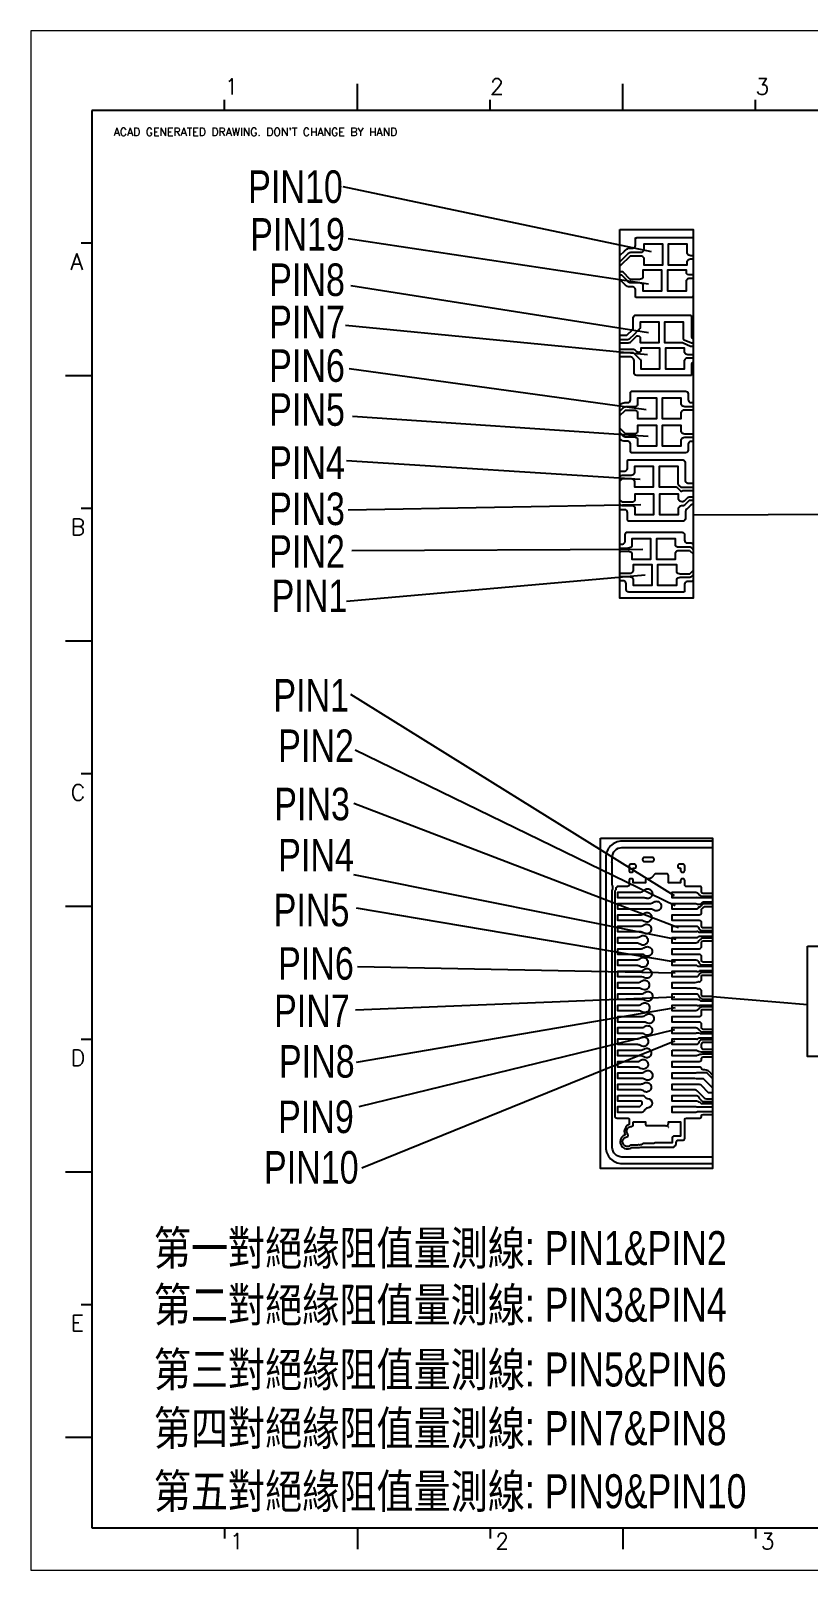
# Model space of a CAD drawing. Header units: millimetres. Extents: x 3227 to 3430, y -37 to 106.
# Drawn here: x 3227.3 to 3299.6, y -37.4 to 105.8 of the extents above; entities that cross this region are included whole.
import ezdxf

# ---------------------------------------------------------------- set-up
doc = ezdxf.new("R2010")
doc.units = ezdxf.units.MM
doc.header["$LTSCALE"] = 23.1
doc.linetypes.add('PHANTOM', pattern=[29.5, 9.5, -1.5, 3, -1.5, 3, -1.5, 9.5])
doc.layers.get('0').update_dxf_attribs({"linetype": 'CONTINUOUS'})
doc.layers.add('0PAPERF', color=2, linetype='PHANTOM', lineweight=0, plot=False)
doc.layers.add('gbr-outline-dxf_layer1', color=2, linetype='CONTINUOUS')
doc.layers.add('備註', color=1, linetype='CONTINUOUS')
doc.styles.add('SIMPLEX', font='simplex.shx')
doc.styles.get("Standard").update_dxf_attribs({"font": 'simplex.shx', "width": 0.8})

msp = doc.modelspace()

# ---------------------------------------------------------------- linework, layer by layer
for p, q in [((3257.67, 98.41), (3257.67, 100.88)), ((3282.37, 98.41), (3282.37, 100.88)), ((3245.32, 98.41), (3245.32, 99.4)), ((3270.02, 98.41), (3270.02, 99.4)), ((3294.72, 98.41), (3294.72, 99.4)), ((3232.97, 98.41), (3232.97, -33.49)), ((3423.65, 98.41), (3232.97, 98.41)), ((3232.97, 86.06), (3231.98, 86.06)), ((3232.97, 73.71), (3230.5, 73.71)), ((3232.97, 61.36), (3231.98, 61.36)), ((3232.97, 49.01), (3230.5, 49.01)), ((3232.97, 36.66), (3231.98, 36.66)), ((3284.13, 25.12), (3283.78, 25.12)), ((3289.7, 25.12), (3289.69, 25.12)), ((3232.97, 24.31), (3230.5, 24.31)), ((3284.13, 24.07), (3283.86, 24.07)), ((3289.17, 23.02), (3288.9, 23.02)), ((3289.62, 21.92), (3289.62, 21.92)), ((3289.17, 19.87), (3288.9, 19.87)), ((3289.6, 18.73), (3289.6, 18.73)), ((3284.13, 17.77), (3283.72, 17.77)), ((3284.13, 15.67), (3283.82, 15.67)), ((3289.74, 15.52), (3289.74, 15.52)), ((3284.13, 13.57), (3283.86, 13.57)), ((3289.17, 13.57), (3288.9, 13.57)), ((3232.97, 11.96), (3231.98, 11.96)), ((3289.79, 10.57), (3289.79, 10.57)), ((3289.79, 10.57), (3289.79, 10.57)), ((3289.79, 10.57), (3289.79, 10.57)), ((3289.17, 9.37), (3288.9, 9.37)), ((3284.13, 8.32), (3283.86, 8.32)), ((3283.86, 5.17), (3283.02, 5.17)), ((3284.06, 5.17), (3283.86, 5.17)), ((3284.06, 5.17), (3284.06, 5.17)), ((3286.61, 3.78), (3286.61, 3.82)), ((3286.77, 2.32), (3286.59, 2.32)), ((3232.97, -0.39), (3230.5, -0.39)), ((3232.97, -12.74), (3231.98, -12.74)), ((3232.97, -25.09), (3230.5, -25.09)), ((3232.97, -33.49), (3423.65, -33.49)), ((3245.32, -33.49), (3245.32, -34.48)), ((3257.67, -33.49), (3257.67, -35.47)), ((3270.02, -33.49), (3270.02, -34.48)), ((3282.37, -33.49), (3282.37, -35.47)), ((3294.72, -33.49), (3294.72, -34.48))]:
    msp.add_line(p, q)
at = {"color": 1}
msp.add_line((3290.71, 25.12), (3289.7, 25.12), dxfattribs=at)
at = {"color": 3}
msp.add_line((3290.71, 18.73), (3289.6, 18.73), dxfattribs=at)
at = {"color": 4}
msp.add_line((3290.71, 15.52), (3289.74, 15.52), dxfattribs=at)
at = {"linetype": 'Continuous'}
for points in [[(3282.1, 84.9), (3282.55, 85.35, -0.017055), (3282.59, 85.39), (3282.62, 85.42, -0.198937), (3283.01, 85.59), (3283.06, 85.59, -0.015751), (3283.11, 85.59), (3283.31, 85.59, 0.3821), (3283.54, 85.84), (3283.54, 86.49, -0.41432), (3283.61, 86.56), (3283.66, 86.56, 0.414946), (3283.68, 86.57, -0.414776), (3283.69, 86.59), (3286.57, 86.59), (3286.57, 86.59), (3288.75, 86.59, -0.189776), (3288.93, 86.52)], [(3283.11, 81.98), (3283.11, 81.98, -0.015746), (3283.06, 81.99), (3283.01, 81.99, -0.198934), (3282.62, 82.15), (3282.59, 82.18, -0.017275), (3282.55, 82.22), (3282.1, 82.67)], [(3288.93, 81.18, -0.329349), (3288.69, 81), (3286.44, 81), (3286.44, 81), (3283.62, 81, -0.415004), (3283.61, 81.01, 0.415004), (3283.6, 81.02, -0.414365), (3283.54, 81.08), (3283.54, 81.74, 0.381968), (3283.31, 81.98), (3283.11, 81.98)], [(3282.1, 77.48), (3282.74, 77.48), (3283.29, 78.03, 0.167277), (3283.34, 78.18), (3283.34, 79.11, -0.414253), (3283.59, 79.36), (3286.57, 79.36), (3286.57, 79.36), (3288.66, 79.36, -0.415404), (3288.67, 79.35, 0.415404), (3288.68, 79.33, -0.41439), (3288.75, 79.27), (3288.75, 77.41, 0.331263), (3288.93, 77.17)], [(3288.93, 74.97, 0.331226), (3288.75, 74.73), (3288.75, 73.8, -0.415651), (3288.74, 73.79, 0.416079), (3288.74, 73.79, -0.41441), (3288.68, 73.74), (3286.44, 73.74), (3286.44, 73.74), (3283.66, 73.74, -0.414081), (3283.41, 73.99), (3283.41, 75.13, 0.175809), (3283.35, 75.29), (3283.23, 75.42, 0.147764), (3283.09, 75.47), (3282.1, 75.47)], [(3282.1, 70.99), (3282.17, 71.06, -0.198918), (3282.56, 71.22), (3282.83, 71.22, 0.414074), (3283.08, 71.47), (3283.08, 72.17, -0.414858), (3283.1, 72.19, 0.414858), (3283.12, 72.2, -0.414398), (3283.19, 72.28), (3286.57, 72.28), (3286.57, 72.28), (3288.2, 72.28, -0.414106), (3288.45, 72.03), (3288.45, 71.49, 0.381799), (3288.67, 71.24), (3288.87, 71.24, -0.015786), (3288.92, 71.24), (3288.93, 71.24)], [(3288.97, 67.59), (3288.92, 67.59, -0.015787), (3288.87, 67.59), (3288.67, 67.59, 0.382075), (3288.45, 67.34), (3288.45, 66.8, -0.414254), (3288.2, 66.55), (3286.44, 66.55), (3286.44, 66.55), (3283.17, 66.55, -0.414411), (3283.12, 66.6), (3283.12, 66.63, 0.414713), (3283.1, 66.65, -0.414859), (3283.08, 66.67), (3283.08, 67.37, 0.414099), (3282.83, 67.62), (3282.56, 67.62, -0.198878), (3282.17, 67.78), (3282.1, 67.85)], [(3282.1, 64.82, -0.080759), (3282.27, 64.85), (3282.55, 64.85, 0.414081), (3282.8, 65.1), (3282.8, 65.8, -0.414769), (3282.81, 65.82, 0.414769), (3282.83, 65.83, -0.414326), (3282.9, 65.9), (3286.57, 65.9), (3286.57, 65.9), (3287.91, 65.9, -0.414081), (3288.16, 65.65), (3288.16, 63.98, 0.414106), (3288.41, 63.73), (3288.41, 63.73), (3288.93, 63.73)], [(3288.93, 61.73), (3288.83, 61.73, 0.155549), (3288.69, 61.67), (3288.51, 61.48), (3288.5, 61.47, -0.016602), (3288.46, 61.44), (3288.43, 61.4, -0.065692), (3288.32, 61.31), (3288.31, 61.31, 0.265181), (3288.19, 61.09), (3288.19, 60.43, -0.414254), (3287.94, 60.18), (3286.44, 60.18), (3286.44, 60.18), (3282.91, 60.18, -0.414411), (3282.86, 60.23), (3282.86, 60.24, 0.414504), (3282.83, 60.27, -0.414504), (3282.8, 60.31), (3282.8, 61, 0.414253), (3282.55, 61.25), (3282.27, 61.25)], [(3282.27, 61.25), (3282.27, 61.25, -0.080359), (3282.1, 61.27, -0.080359)], [(3282.1, 58.05), (3282.34, 58.06, 0.401318), (3282.58, 58.31), (3282.58, 58.92, -0.414257), (3282.83, 59.17), (3286.57, 59.17), (3286.57, 59.17), (3287.89, 59.17, -0.414728), (3287.91, 59.15, 0.414728), (3287.93, 59.13, -0.41429), (3288.11, 58.95), (3288.11, 58.41, 0.414254), (3288.36, 58.16), (3288.64, 58.16, -0.137784), (3288.93, 58.08)], [(3288.93, 54.65, -0.137783), (3288.64, 54.56), (3288.36, 54.56, 0.414254), (3288.11, 54.31), (3288.11, 53.64, -0.414453), (3288.06, 53.59), (3288.02, 53.59, 0.416826), (3288.01, 53.59, -0.416826), (3288.01, 53.59), (3286.44, 53.59), (3286.44, 53.59), (3282.93, 53.59, -0.414254), (3282.68, 53.84), (3282.68, 54.37, 0.381963), (3282.46, 54.62), (3282.16, 54.62, -0.015786), (3282.11, 54.62), (3282.06, 54.62)], [(3281.39, 1.91), (3281.39, 2.06, -0.031919), (3281.39, 2.07), (3281.39, 25.83, -0.067064), (3281.4, 25.86, -0.074468), (3281.41, 25.89, 0.075639), (3281.44, 26.08, 0.074622), (3281.41, 26.27, -0.121952), (3281.39, 26.34), (3281.39, 27.49, -0.050514), (3281.38, 27.58, -0.05053), (3281.39, 27.67), (3281.39, 28.3, -0.09685), (3281.36, 28.47, -0.09685), (3281.39, 28.63), (3281.39, 28.91, -0.414221), (3282.29, 29.81), (3290.71, 29.81)], [(3286.29, 27.37), (3285.46, 27.37, 0.187557), (3285.36, 27.33), (3285.03, 26.99, -0.200207), (3284.81, 26.9), (3284.63, 26.9), (3284.63, 26.9, 0.414261), (3284.48, 26.75), (3284.48, 26.75), (3284.48, 26.53), (3283.34, 26.53), (3283.34, 26.75), (3283.34, 26.75, 0.414261), (3283.19, 26.9), (3283.19, 26.9), (3283.11, 26.9), (3283.11, 26.9, 0.41425), (3282.96, 26.75), (3282.96, 26.75), (3282.96, 26.34, -0.414106), (3282.81, 26.19), (3281.91, 26.19), (3281.91, 26.19, 0.198865), (3281.81, 26.14), (3281.8, 26.14), (3281.73, 26.07, 0.199129), (3281.72, 26.04), (3281.72, 26.04), (3281.72, 25.93, -0.200369), (3281.69, 25.85), (3281.66, 25.82, 0.192262), (3281.62, 25.72), (3281.62, 25.72), (3281.62, 4.87), (3281.62, 4.86, 0.414241), (3281.84, 4.64), (3281.84, 4.64), (3282.81, 4.64, -0.414253), (3282.96, 4.49), (3282.96, 4.06, -0.033485), (3282.96, 4.04, 0.316697), (3282.51, 3.41, 0.125543), (3282.59, 3.08, 0.324233), (3282.12, 2.44, 0.41422), (3282.8, 1.76, 0.167757), (3283.22, 1.9), (3283.78, 1.9, 0.037905), (3283.86, 1.91, 0.025273), (3283.93, 1.91, 0.075189), (3284.13, 1.94), (3287.1, 1.94, 0.414294), (3287.16, 1.99, 0.258701), (3287.34, 2.32), (3287.34, 2.42, -0.414106), (3287.49, 2.57), (3287.98, 2.57, 0.414081), (3288.13, 2.72), (3288.13, 4.49, -0.414081), (3288.28, 4.64), (3289.55, 4.64, 0.414081), (3289.7, 4.79), (3289.7, 4.83, -0.38183), (3289.83, 4.98), (3290.71, 4.98)], [(3290.71, 25.53), (3289.84, 25.53, -0.382571), (3289.7, 25.68), (3289.7, 26.04, 0.414253), (3289.55, 26.19), (3288.28, 26.19, -0.414228), (3288.13, 26.34), (3288.13, 26.75), (3288.13, 26.75, 0.41425), (3287.98, 26.9), (3287.98, 26.9), (3287.9, 26.9), (3287.9, 26.9, 0.414261), (3287.75, 26.75), (3287.75, 26.75), (3287.75, 26.53), (3286.61, 26.53), (3286.61, 27.22), (3286.61, 27.22, 0.414249), (3286.46, 27.37), (3286.46, 27.37), (3286.29, 27.37)], [(3283.78, 25.12), (3281.92, 25.12), (3281.92, 25.65), (3283.78, 25.65), (3283.95, 25.65), (3283.95, 25.65, 0.209189), (3284.34, 25.82, -0.212744), (3284.67, 25.97)], [(3284.67, 25.97, -0.414224), (3285.12, 25.52, -0.414224), (3284.67, 25.07, -0.077825), (3284.53, 25.09, -0.013845), (3284.53, 25.09, 0.076035), (3284.37, 25.12), (3284.13, 25.12)], [(3283.86, 24.07), (3281.92, 24.07), (3281.92, 24.6), (3283.86, 24.6), (3284.13, 24.6), (3284.88, 24.6), (3284.89, 24.6, 0.026443), (3284.94, 24.61, -0.156945), (3285.12, 24.66), (3285.13, 24.66, 0.047336), (3285.21, 24.72, -0.012696), (3285.21, 24.72, -0.166914), (3285.49, 24.81)], [(3285.49, 24.81, -0.414224), (3285.94, 24.36, -0.414224), (3285.49, 23.91, -0.142723), (3285.25, 23.98, -0.014508), (3285.25, 23.99, 0.14102), (3284.97, 24.07), (3284.13, 24.07)], [(3283.84, 23.02), (3281.92, 23.02), (3281.92, 23.55), (3283.84, 23.55), (3283.99, 23.55), (3284, 23.55, 0.169489), (3284.32, 23.67, -0.17597), (3284.61, 23.77)], [(3284.61, 23.77, -0.414224), (3285.06, 23.32, -0.414224), (3284.61, 22.87, -0.138759), (3284.38, 22.94, -0.012225), (3284.37, 22.94, 0.140429), (3284.09, 23.02), (3284.09, 23.02), (3283.84, 23.02)], [(3288.9, 23.02), (3286.96, 23.02), (3286.96, 23.55), (3288.9, 23.55), (3289.17, 23.55), (3289.47, 23.55), (3289.48, 23.55, 0.414241), (3289.7, 23.78), (3289.7, 23.78), (3289.7, 24.08, 0.027609), (3289.73, 24.1), (3289.85, 24.23, 0.02094), (3289.87, 24.24), (3289.92, 24.3, -0.138877), (3290, 24.33), (3290.71, 24.33)], [(3290.71, 22.33), (3289.85, 22.33, -0.414228), (3289.7, 22.48), (3289.7, 22.79), (3289.7, 22.8, 0.414241), (3289.48, 23.02), (3289.48, 23.02), (3289.17, 23.02)], [(3283.69, 21.97), (3281.92, 21.97), (3281.92, 22.5), (3283.69, 22.5), (3284, 22.5), (3284.01, 22.5, 0.149617), (3284.3, 22.59, -0.153479), (3284.56, 22.68)], [(3284.56, 22.68, -0.414224), (3285.01, 22.23, -0.414224), (3284.56, 21.78, -0.165584), (3284.28, 21.87, 0.160102), (3283.97, 21.97), (3283.97, 21.97), (3283.69, 21.97)], [(3283.64, 19.87), (3281.92, 19.87), (3281.92, 20.4), (3283.64, 20.4), (3284.08, 20.4), (3284.08, 20.4, 0.15914), (3284.39, 20.51, -0.160126), (3284.66, 20.59)], [(3284.66, 20.59, -0.414224), (3285.11, 20.14, -0.414224), (3284.66, 19.69, -0.155432), (3284.4, 19.78, 0.153842), (3284.1, 19.87), (3284.1, 19.87), (3283.64, 19.87)], [(3288.9, 19.87), (3286.96, 19.87), (3286.96, 20.4), (3288.9, 20.4), (3289.17, 20.4), (3289.47, 20.4), (3289.48, 20.4, 0.414244), (3289.7, 20.63), (3289.7, 20.63), (3289.7, 20.98, -0.41407), (3289.85, 21.13), (3290.71, 21.13)], [(3290.71, 19.15), (3289.83, 19.15, -0.382075), (3289.7, 19.3), (3289.7, 19.64), (3289.7, 19.65, 0.414244), (3289.48, 19.87), (3289.47, 19.87), (3289.17, 19.87)], [(3283.72, 17.77), (3281.92, 17.77), (3281.92, 18.3), (3283.72, 18.3), (3283.97, 18.3), (3283.97, 18.3, 0.182382), (3284.32, 18.44), (3284.32, 18.44, -0.181258), (3284.61, 18.55)], [(3284.61, 18.55, -0.414224), (3285.06, 18.1, -0.414224), (3284.61, 17.65, -0.127166), (3284.4, 17.7), (3284.39, 17.7, 0.127961), (3284.14, 17.77), (3284.14, 17.77), (3284.13, 17.77)], [(3290.71, 15.94), (3289.84, 15.94, -0.170073), (3289.75, 15.98), (3289.75, 15.98, -0.198987), (3289.7, 16.09), (3289.7, 16.42), (3289.7, 16.42, 0.410864), (3289.48, 16.65), (3289.44, 16.65, -0.012499), (3289.42, 16.65, -0.308651), (3289.33, 16.65, 0.028572), (3289.3, 16.68, -0.029945), (3289.26, 16.69, 0.049926), (3289.18, 16.72, -0.013052), (3289.17, 16.72), (3288.9, 16.72, -0.007359), (3288.9, 16.72), (3286.96, 16.72), (3286.96, 17.25), (3289.11, 17.25, 0.071632), (3289.35, 17.33, -0.21792), (3289.41, 17.33, -0.018983), (3289.44, 17.33), (3289.48, 17.33, 0.410099), (3289.7, 17.55), (3289.7, 17.56), (3289.7, 17.91, -0.028662), (3289.75, 17.95), (3290.71, 17.95)], [(3283.82, 15.67), (3281.92, 15.67), (3281.92, 16.2), (3283.82, 16.2), (3284.08, 16.2), (3284.08, 16.2, 0.171324), (3284.41, 16.32, -0.013462), (3284.42, 16.32, -0.169362), (3284.69, 16.42)], [(3284.69, 16.42, -0.414224), (3285.14, 15.97, -0.414224), (3284.69, 15.52, -0.141049), (3284.46, 15.59), (3284.45, 15.59, 0.138199), (3284.18, 15.67), (3284.13, 15.67)], [(3283.86, 13.57), (3281.92, 13.57), (3281.92, 14.1), (3283.86, 14.1), (3284.13, 14.1), (3284.18, 14.1), (3284.18, 14.1, 0.176855), (3284.52, 14.23, -0.178398), (3284.81, 14.34)], [(3284.81, 14.34, -0.414224), (3285.26, 13.89, -0.414224), (3284.81, 13.44, -0.135236), (3284.58, 13.5, 0.129539), (3284.32, 13.57), (3284.13, 13.57)], [(3288.9, 13.57), (3286.96, 13.57), (3286.96, 14.1), (3288.9, 14.1), (3289.17, 14.1), (3289.5, 14.1, 0.414243), (3289.7, 14.3), (3289.7, 14.71, -0.043874), (3289.7, 14.71, -0.023592), (3289.74, 14.73), (3290.71, 14.73)], [(3283.72, 12.52), (3281.92, 12.52), (3281.92, 13.05), (3283.72, 13.05), (3284.07, 13.05), (3284.07, 13.05, 0.158371), (3284.38, 13.15, -0.012907), (3284.39, 13.16, -0.156614), (3284.65, 13.24)], [(3284.65, 13.24, -0.414224), (3285.1, 12.79, -0.414224), (3284.65, 12.34, -0.156535), (3284.39, 12.42, 0.155232), (3284.08, 12.52), (3284.08, 12.52), (3283.72, 12.52)], [(3290.71, 12.89), (3289.83, 12.89, -0.199114), (3289.74, 12.93, -0.198996), (3289.7, 13.02), (3289.7, 13.37, 0.414243), (3289.5, 13.57), (3289.17, 13.57)], [(3290.71, 11.03), (3289.85, 11.03, -0.413781), (3289.7, 11.18), (3289.7, 11.54, -0.414095), (3289.85, 11.69), (3290.71, 11.69)], [(3283.83, 10.42), (3281.92, 10.42), (3281.92, 10.95), (3283.83, 10.95), (3284, 10.95), (3284, 10.95, 0.159735), (3284.31, 11.06, -0.014225), (3284.31, 11.06, -0.15768), (3284.57, 11.14)], [(3284.57, 11.14, -0.414224), (3285.02, 10.69, -0.414224), (3284.57, 10.24, -0.153067), (3284.32, 10.32, -0.011214), (3284.32, 10.33, 0.15441), (3284.01, 10.42), (3284.01, 10.42), (3283.83, 10.42)], [(3286.96, 10.95), (3288.9, 10.95), (3289.17, 10.95, -0.119037), (3289.29, 10.92, -0.011996), (3289.3, 10.92, 0.123426), (3289.79, 10.8), (3290.5, 10.8, -0.074114), (3290.54, 10.8), (3290.71, 10.8)], [(3288.9, 9.37), (3286.96, 9.37), (3286.96, 9.9), (3288.9, 9.9), (3289.17, 9.9), (3289.47, 9.9), (3289.48, 9.9, 0.414244), (3289.7, 10.13), (3289.7, 10.13), (3289.7, 10.2, -0.414095), (3289.85, 10.35), (3290.45, 10.35), (3290.46, 10.35, 0.033675), (3290.51, 10.34), (3290.51, 10.34), (3290.71, 10.34)], [(3289.79, 10.57), (3289.79, 10.57, 0.122409), (3289.3, 10.45, -0.127335), (3289.17, 10.42), (3288.9, 10.42)], [(3290.71, 10.57), (3290.51, 10.57, -0.07404), (3290.48, 10.57), (3289.79, 10.57)], [(3283.86, 8.32), (3281.92, 8.32), (3281.92, 8.85), (3283.86, 8.85), (3284.09, 8.85, 0.160585), (3284.4, 8.96, -0.171595), (3284.69, 9.06)], [(3284.69, 9.06, -0.414224), (3285.14, 8.61, -0.414224), (3284.69, 8.16, -0.145034), (3284.44, 8.23), (3284.44, 8.23, 0.146019), (3284.15, 8.32), (3284.15, 8.32), (3284.13, 8.32)], [(3288.9, 8.32), (3286.96, 8.32), (3286.96, 8.85), (3288.9, 8.85), (3289.17, 8.85, 0.001785), (3289.32, 8.88, -0.08037), (3289.42, 8.89)], [(3290.71, 8.64), (3290.39, 8.96, 0.198592), (3290.01, 9.12), (3289.85, 9.12, -0.314086), (3289.71, 9.22, -0.011631), (3289.71, 9.22, 0.319008), (3289.5, 9.37), (3289.5, 9.37), (3289.17, 9.37)], [(3289.42, 8.89), (3290.01, 8.89, -0.199863), (3290.23, 8.8), (3290.71, 8.32)], [(3283.84, 7.27), (3281.92, 7.27), (3281.92, 7.8), (3283.84, 7.8), (3284.04, 7.8), (3284.04, 7.8, 0.142248), (3284.32, 7.89, -0.147198), (3284.57, 7.96)], [(3284.57, 7.96, -0.414224), (3285.02, 7.51, -0.414224), (3284.57, 7.06, -0.168028), (3284.29, 7.16), (3284.29, 7.16, 0.168886), (3283.97, 7.27), (3283.97, 7.27), (3283.84, 7.27)], [(3290.71, 6.41), (3290.19, 6.41, -0.200036), (3289.98, 6.5), (3289.36, 7.12), (3289.36, 7.12, 0.198817), (3288.99, 7.27), (3288.99, 7.27), (3286.96, 7.27), (3286.96, 7.8), (3288.9, 7.8, -0.007335), (3288.9, 7.8), (3289.16, 7.8, -0.022237), (3289.17, 7.8, -0.035494), (3289.46, 7.78, -0.176037), (3289.65, 7.69), (3290.32, 7.02), (3290.71, 7.02)], [(3290.71, 7.45), (3289.89, 8.28), (3289.47, 8.28, -0.115063), (3289.44, 8.28, 0.001427), (3289.41, 8.28, -0.050603), (3289.35, 8.29, 0.011445), (3289.08, 8.31, -0.086694), (3289.06, 8.32), (3288.9, 8.32)], [(3281.92, 6.75), (3283.02, 6.75), (3284.13, 6.75), (3284.17, 6.75, -0.199324), (3284.36, 6.68), (3284.51, 6.53, 0.183977), (3284.66, 6.47, -0.406832), (3285.09, 6.02, -0.408243), (3284.65, 5.57, 0.183164), (3284.51, 5.51), (3284.39, 5.39, -0.366448), (3284.13, 5.17), (3284.06, 5.17)], [(3283.02, 5.17), (3281.92, 5.17), (3281.92, 5.7), (3283.02, 5.7), (3283.85, 5.7), (3283.86, 5.7, 0.198878), (3284.02, 5.77), (3284.02, 5.77), (3284.11, 5.86, 0.193913), (3284.17, 6.02, 0.179554), (3284.12, 6.17, 0.178789), (3283.97, 6.22), (3283.97, 6.22), (3283.02, 6.22)], [(3290.71, 5.96), (3289.73, 5.96, -0.199901), (3289.65, 5.99), (3289.57, 6.07, 0.125864), (3289.16, 6.22), (3288.9, 6.22, -0.007359), (3288.9, 6.22), (3286.96, 6.22), (3286.96, 6.75), (3289.17, 6.75), (3289.17, 6.75, -0.288081), (3289.41, 6.6), (3289.41, 6.6, 0.037345), (3289.48, 6.49), (3289.72, 6.24), (3289.72, 6.24), (3289.78, 6.19), (3290.71, 6.19)], [(3286.59, 2.32), (3285.39, 2.32, -0.129584), (3285.24, 2.28), (3284.32, 2.28), (3284.32, 2.28, 0.17261), (3284.22, 2.24, -0.181194), (3283.93, 2.13, -0.042036), (3283.85, 2.14, -0.015886), (3283.83, 2.14, -0.046259), (3283.78, 2.13), (3283.13, 2.13, -0.209013), (3282.8, 1.99, -0.414224), (3282.35, 2.44, -0.375159), (3282.74, 2.88, 0.368314), (3282.87, 3.03), (3282.87, 3.03, 0.166006), (3282.84, 3.12, -0.171919), (3282.74, 3.41, -0.414224), (3283.19, 3.86), (3283.19, 3.86), (3283.19, 3.86, 0.02511), (3283.2, 3.86), (3283.21, 3.86, -0.111394), (3283.32, 3.93, 0.129912), (3283.34, 4.01), (3283.34, 4.01), (3283.34, 4.3)], [(3283.34, 4.3), (3284.48, 4.3), (3284.48, 4.08), (3284.48, 4.08, 0.414261), (3284.63, 3.93), (3284.63, 3.93), (3286.35, 3.93, -0.06286), (3286.42, 3.92, -0.128437), (3286.46, 3.93, 0.41425), (3286.61, 4.08), (3286.61, 4.08), (3286.61, 4.3), (3287.75, 4.3), (3287.75, 2.95), (3287.1, 2.95, 0.406516), (3286.95, 2.8), (3286.95, 2.8), (3286.95, 2.32), (3286.77, 2.32)], [(3288.9, 5.17), (3286.96, 5.17), (3286.96, 5.7), (3288.9, 5.7), (3289.17, 5.7, -0.136166), (3289.31, 5.67), (3290.71, 5.67)], [(3290.71, 5.21), (3289.31, 5.21, -0.136155), (3289.17, 5.17), (3288.9, 5.17)], [(3286.61, 3.82, -0.018946), (3286.59, 3.81, -0.029216), (3286.61, 3.78)], [(3290.71, 1.01), (3282.29, 1.01, -0.414221), (3281.39, 1.91), (3281.39, 1.91)]]:
    msp.add_lwpolyline(points, format="xyb", dxfattribs=at)
at = {"color": 6, "linetype": 'Continuous'}
for points in [[(3282.1, 84.01), (3282.12, 84.01, 0.199584), (3282.23, 84.05), (3283.04, 84.86), (3283.04, 84.86), (3283.04, 84.86, -0.182415), (3283.11, 84.89, 0.013377), (3283.11, 84.89), (3284, 84.89, -0.287047), (3284.31, 84.68), (3284.31, 84.05), (3286.08, 84.05), (3286.08, 85.95), (3284.31, 85.95), (3284.31, 85.39, -0.291748), (3284, 85.18, 0.005285), (3283.99, 85.18, 0.019375), (3283.97, 85.18), (3283.12, 85.18, 0.019456), (3283.11, 85.18, 0.198937), (3282.84, 85.06), (3282.84, 85.06), (3282.84, 85.06), (3282.1, 84.33)], [(3282.1, 83.11), (3282.24, 83.11), (3282.84, 82.51, 0.016968), (3282.84, 82.5, 0.18415), (3283.1, 82.39, 0.024137), (3283.11, 82.39), (3283.93, 82.39, -0.289321), (3284.24, 82.18), (3284.24, 81.63), (3286.01, 81.63), (3286.01, 83.53), (3284.24, 83.53), (3284.24, 82.9, -0.293939), (3283.92, 82.68), (3283.92, 82.68, 0.016299), (3283.91, 82.68), (3283.12, 82.68, 0.019334), (3283.11, 82.68, -0.199003), (3283.04, 82.71, 0.014311), (3283.03, 82.72), (3282.4, 83.35, 0.209922), (3282.29, 83.39), (3282.1, 83.39)], [(3288.9, 12.52), (3286.96, 12.52), (3286.96, 13.05), (3288.9, 13.05), (3289.17, 13.05, -0.322188), (3289.42, 12.87, -0.170128), (3289.47, 12.85), (3289.65, 12.67, 0.020186), (3289.7, 12.65), (3290.71, 12.65)], [(3288.9, 11.47), (3286.96, 11.47), (3286.96, 12), (3288.9, 12), (3289.17, 12, -0.088902), (3289.26, 11.99, 0.030232), (3289.35, 12), (3289.43, 12.08, -0.199584), (3289.49, 12.1), (3289.64, 12.1), (3289.64, 12.1), (3290.71, 12.1)], [(3289.69, 12.47), (3289.64, 12.47, -0.199584), (3289.58, 12.5), (3289.57, 12.51, 0.076183), (3289.33, 12.55, 0.011825), (3289.29, 12.55, -0.116693), (3289.17, 12.52), (3288.9, 12.52)], [(3290.71, 11.93), (3289.66, 11.93, 0.110709), (3289.43, 11.7, -0.374388), (3289.17, 11.47), (3288.9, 11.47)]]:
    msp.add_lwpolyline(points, format="xyb", dxfattribs=at)
at = {"color": 8, "linetype": 'Continuous'}
for points in [[(3288.93, 84.88), (3288.71, 84.88, 0.019287), (3288.7, 84.88), (3288.69, 84.88, -0.294231), (3288.37, 85.09), (3288.37, 85.95), (3286.6, 85.95), (3286.6, 84.05), (3288.37, 84.05), (3288.37, 84.38, -0.287763), (3288.68, 84.59), (3288.93, 84.59)], [(3288.93, 83.1), (3288.5, 83.1, -0.272803), (3288.3, 83.22), (3288.3, 83.53), (3286.53, 83.53), (3286.53, 81.63), (3288.3, 81.63), (3288.3, 82.6, -0.299246), (3288.63, 82.81, 0.016299), (3288.64, 82.81), (3288.93, 82.81)]]:
    msp.add_lwpolyline(points, format="xyb", dxfattribs=at)
at = {"color": 4, "linetype": 'Continuous'}
for points in [[(3282.1, 76.79), (3282.87, 76.79, 0.014612), (3282.88, 76.79, 0.194063), (3283.15, 76.9), (3283.15, 76.91), (3283.61, 77.37), (3283.61, 77.37, -0.198969), (3283.77, 77.44, 0.016016), (3283.78, 77.44, -0.26347), (3283.98, 77.32), (3283.98, 76.82), (3285.75, 76.82), (3285.75, 78.72), (3283.98, 78.72), (3283.98, 78.17, -0.09522), (3283.9, 78.06, 0.209732), (3283.86, 77.96), (3283.85, 77.96, 0.199584), (3283.75, 77.91), (3283.41, 77.57), (3283.41, 77.57), (3282.95, 77.11), (3282.94, 77.11, -0.198966), (3282.87, 77.07, 0.012632), (3282.86, 77.07), (3282.1, 77.07)], [(3282.1, 75.88), (3283.29, 75.88, 0.014115), (3283.3, 75.88, -0.171994), (3283.37, 75.86, 0.010779), (3283.37, 75.85), (3283.47, 75.75), (3283.48, 75.75), (3283.48, 75.74), (3283.96, 75.26, 0.014514), (3283.97, 75.25, -0.095195), (3284.05, 75.14), (3284.05, 74.37), (3285.82, 74.37), (3285.82, 76.27), (3284.05, 76.27), (3284.05, 76, -0.267282), (3283.85, 75.88, 0.010821), (3283.84, 75.88, -0.196708), (3283.68, 75.95), (3283.58, 76.05, 0.014223), (3283.57, 76.05, 0.198938), (3283.29, 76.17, 0.019226), (3283.28, 76.17), (3282.1, 76.17)], [(3288.9, 15.67), (3286.96, 15.67), (3286.96, 16.2), (3288.9, 16.2), (3289.17, 16.2, -0.348806), (3289.43, 16, 0.098678), (3289.76, 15.69), (3290.71, 15.69)], [(3288.9, 14.62), (3286.96, 14.62), (3286.96, 15.15), (3288.9, 15.15), (3289.17, 15.15, -0.142292), (3289.31, 15.11, 0.035775), (3289.42, 15.11), (3289.42, 15.11, 0.029688), (3289.51, 15.11), (3289.52, 15.12, -0.198563), (3289.58, 15.15), (3289.69, 15.15), (3290.71, 15.15)], [(3289.74, 15.52), (3289.66, 15.52, -0.199584), (3289.59, 15.54), (3289.53, 15.61, 0.062516), (3289.25, 15.68, -0.071784), (3289.17, 15.67), (3288.9, 15.67)], [(3290.71, 14.98), (3289.7, 14.98, 0.070237), (3289.52, 14.88), (3289.46, 14.83, -0.114375), (3289.43, 14.81, 0.004919), (3289.42, 14.8, -0.316589), (3289.17, 14.62), (3288.9, 14.62)]]:
    msp.add_lwpolyline(points, format="xyb", dxfattribs=at)
at = {"color": 200, "linetype": 'Continuous'}
for points in [[(3288.93, 76.75), (3288.75, 76.75), (3288.08, 77.04, -0.069108), (3288.03, 77.12), (3288.03, 78.72), (3286.26, 78.72), (3286.26, 76.82), (3287.87, 76.82), (3287.87, 76.82, 0.071716), (3287.91, 76.81), (3287.91, 76.81, 0.165174), (3287.99, 76.77), (3288.66, 76.48, 0.123327), (3288.72, 76.47), (3288.93, 76.47)], [(3288.93, 75.68), (3288.44, 75.68, 0.016302), (3288.43, 75.68, -0.299973), (3288.1, 75.89), (3288.1, 76.27), (3286.33, 76.27), (3286.33, 74.37), (3288.1, 74.37), (3288.1, 75.18, -0.299246), (3288.43, 75.39, 0.012597), (3288.44, 75.39), (3288.93, 75.39)]]:
    msp.add_lwpolyline(points, format="xyb", dxfattribs=at)
at = {"color": 3, "linetype": 'Continuous'}
for points in [[(3282.1, 70.01), (3282.58, 70.49), (3282.59, 70.49, -0.186672), (3282.66, 70.52, 0.00997), (3282.66, 70.52), (3283.42, 70.52, 0.012529), (3283.43, 70.52, -0.300207), (3283.75, 70.31), (3283.75, 69.74), (3285.52, 69.74), (3285.52, 71.64), (3283.75, 71.64), (3283.75, 71.03, -0.299487), (3283.43, 70.81, 0.016299), (3283.42, 70.81), (3282.67, 70.81, 0.012581), (3282.66, 70.81, 0.197244), (3282.38, 70.7), (3282.38, 70.69), (3282.1, 70.41)], [(3282.1, 68.43), (3282.38, 68.14, 0.016983), (3282.39, 68.13, 0.184336), (3282.65, 68.03, 0.024158), (3282.66, 68.02), (3283.44, 68.02, -0.289321), (3283.75, 67.81), (3283.75, 67.19), (3285.52, 67.19), (3285.52, 69.09), (3283.75, 69.09), (3283.75, 68.53, -0.293939), (3283.43, 68.31), (3283.43, 68.31, 0.016299), (3283.42, 68.31), (3282.67, 68.31, 0.019334), (3282.66, 68.31, -0.19932), (3282.58, 68.34, 0.014241), (3282.58, 68.35), (3282.1, 68.83)], [(3288.9, 18.82), (3286.96, 18.82), (3286.96, 19.35), (3288.9, 19.35), (3289.17, 19.35, -0.388245), (3289.44, 19.11, 0.114548), (3289.63, 18.9), (3290.71, 18.9)], [(3289.6, 18.73), (3289.41, 18.73, -0.199584), (3289.35, 18.76), (3289.27, 18.84, -0.092887), (3289.17, 18.82), (3288.9, 18.82)], [(3288.9, 17.77), (3286.96, 17.77), (3286.96, 18.3), (3288.9, 18.3), (3289.17, 18.3, -0.110476), (3289.28, 18.28, 0.005339), (3289.3, 18.28), (3289.3, 18.28, 0.06156), (3289.48, 18.3), (3289.52, 18.34, -0.199584), (3289.58, 18.36), (3289.67, 18.36), (3289.67, 18.36), (3290.71, 18.36)], [(3290.71, 18.19), (3289.69, 18.19, 0.111536), (3289.43, 17.98, -0.348069), (3289.17, 17.77), (3288.9, 17.77)]]:
    msp.add_lwpolyline(points, format="xyb", dxfattribs=at)
at = {"color": 58, "linetype": 'Continuous'}
for points in [[(3288.93, 70.83, 0.035579), (3288.87, 70.83, 0.01265), (3288.86, 70.83), (3288.15, 70.83, 0.012529), (3288.14, 70.83, -0.299973), (3287.81, 71.05), (3287.81, 71.64), (3286.04, 71.64), (3286.04, 69.74), (3287.81, 69.74), (3287.81, 70.33, -0.299729), (3288.14, 70.55), (3288.87, 70.55, 0.01012), (3288.87, 70.55, -0.127966), (3288.93, 70.53, -0.127966)], [(3288.93, 68.3, -0.136802), (3288.87, 68.28, 0.012545), (3288.86, 68.28), (3288.15, 68.28, 0.012529), (3288.14, 68.28, 0.005916), (3288.13, 68.28), (3288.13, 68.28, -0.289093), (3287.81, 68.5), (3287.81, 69.09), (3286.04, 69.09), (3286.04, 67.19), (3287.81, 67.19), (3287.81, 67.78, -0.289904), (3288.13, 67.99, 0.005982), (3288.14, 67.99, 0.016299), (3288.15, 67.99), (3288.87, 67.99, 0.014726), (3288.88, 67.99, 0.030859), (3288.93, 68, 0.030859)]]:
    msp.add_lwpolyline(points, format="xyb", dxfattribs=at)
at = {"color": 2, "linetype": 'Continuous'}
for points in [[(3282.1, 63.92), (3282.3, 64.12), (3282.3, 64.12, -0.198975), (3282.38, 64.15, 0.012448), (3282.38, 64.15), (3283.13, 64.15, 0.012529), (3283.14, 64.15, 0.005916), (3283.15, 64.15), (3283.15, 64.15, -0.289321), (3283.46, 63.94), (3283.46, 63.37), (3285.23, 63.37), (3285.23, 65.27), (3283.46, 65.27), (3283.46, 64.65, -0.290139), (3283.15, 64.44, 0.005985), (3283.14, 64.44, 0.016299), (3283.13, 64.44), (3282.38, 64.44, 0.014836), (3282.37, 64.44, 0.193164), (3282.1, 64.32), (3282.1, 64.32), (3282.1, 64.32)], [(3282.1, 61.77, 0.000724), (3282.1, 61.77, 0.198742), (3282.38, 61.65, 0.01937), (3282.39, 61.65), (3283.16, 61.65, 0.016302), (3283.17, 61.65), (3283.18, 61.65, -0.293758), (3283.5, 61.44), (3283.5, 60.82), (3285.27, 60.82), (3285.27, 62.71), (3283.5, 62.71), (3283.5, 62.15, -0.289568), (3283.18, 61.94), (3282.38, 61.94, 0.01399), (3282.37, 61.94, -0.17182), (3282.3, 61.97, 0.010776), (3282.3, 61.97), (3282.1, 62.17)], [(3289.62, 21.92), (3289.46, 21.92, -0.198955), (3289.4, 21.94), (3289.34, 22, 0.0204), (3289.29, 22, 0.004271), (3289.29, 22, -0.112169), (3289.17, 21.97), (3288.9, 21.97, -0.007359), (3288.9, 21.97), (3286.96, 21.97), (3286.96, 22.5), (3289.17, 22.5), (3289.17, 22.5, -0.36701), (3289.43, 22.28, 0.115975), (3289.64, 22.09), (3290.71, 22.09)], [(3288.9, 20.92), (3286.96, 20.92), (3286.96, 21.45), (3288.9, 21.45), (3289.17, 21.45, -0.095279), (3289.27, 21.44, 0.011606), (3289.31, 21.44), (3289.4, 21.52, -0.199584), (3289.46, 21.55), (3289.7, 21.55), (3289.7, 21.55), (3290.71, 21.55)], [(3290.71, 21.38), (3289.73, 21.38, 0.105762), (3289.43, 21.12, -0.344691), (3289.17, 20.92), (3288.9, 20.92)]]:
    msp.add_lwpolyline(points, format="xyb", dxfattribs=at)
at = {"color": 18, "linetype": 'Continuous'}
for points in [[(3288.93, 63.33), (3288.54, 63.32, 0.053191), (3288.51, 63.32), (3287.88, 63.32, 0.079975), (3287.84, 63.31), (3287.59, 63.55, -0.092395), (3287.52, 63.66), (3287.52, 65.27), (3285.75, 65.27), (3285.75, 63.37), (3287.34, 63.37, -0.095789), (3287.45, 63.3, 0.022204), (3287.46, 63.29), (3287.7, 63.05, 0.221426), (3287.81, 62.99), (3287.85, 62.99, 0.185148), (3287.95, 63.03), (3288.53, 63.04, 0.030844), (3288.55, 63.04), (3288.93, 63.04)], [(3288.93, 62.43), (3288.62, 62.42, 0.012507), (3288.62, 62.42, 0.197808), (3288.34, 62.31), (3288.34, 62.3), (3288.14, 62.1), (3288.14, 62.1, -0.198967), (3287.89, 61.99, 0.011221), (3287.88, 61.99, -0.29972), (3287.56, 62.2), (3287.56, 62.71), (3285.79, 62.71), (3285.79, 60.82), (3287.56, 60.82), (3287.56, 61.42, -0.269789), (3287.84, 61.64), (3287.93, 61.64, 0.012346), (3287.93, 61.64, 0.197749), (3288.21, 61.76), (3288.21, 61.76), (3288.55, 62.1), (3288.55, 62.11, -0.189152), (3288.62, 62.14, 0.009946), (3288.62, 62.14), (3288.93, 62.14)]]:
    msp.add_lwpolyline(points, format="xyb", dxfattribs=at)
at = {"color": 1, "linetype": 'Continuous'}
for points in [[(3282.1, 57.34, -0.174935), (3282.17, 57.36, 0.012372), (3282.17, 57.36), (3282.89, 57.39, 0.01022), (3282.89, 57.39, -0.29972), (3283.22, 57.18), (3283.22, 56.64), (3284.99, 56.64), (3284.99, 58.54), (3283.22, 58.54), (3283.22, 57.9, -0.288562), (3282.9, 57.68), (3282.9, 57.68), (3282.88, 57.68, 0.007299), (3282.86, 57.68, 0.017694), (3282.85, 57.68), (3282.15, 57.65, 0.01448), (3282.15, 57.65, 0.031125), (3282.1, 57.64, 0.031125)], [(3282.1, 55.03, 0.039685), (3282.16, 55.03, 0.012579), (3282.17, 55.03), (3282.99, 55.03, 0.012529), (3282.99, 55.03, -0.299973), (3283.32, 54.81), (3283.32, 54.22), (3285.09, 54.22), (3285.09, 56.12), (3283.32, 56.12), (3283.32, 55.53, -0.299729), (3282.99, 55.31), (3282.16, 55.31, 0.010186), (3282.16, 55.31, -0.145817), (3282.1, 55.33, -0.145817)], [(3288.9, 25.12), (3286.96, 25.12), (3286.96, 25.65), (3288.9, 25.65), (3289.17, 25.65, -0.316645), (3289.42, 25.48, 0.112618), (3289.71, 25.29), (3290.71, 25.29)], [(3288.9, 24.07), (3286.96, 24.07), (3286.96, 24.6), (3288.9, 24.6), (3289.17, 24.6, -0.165655), (3289.33, 24.55, 0.054134), (3289.45, 24.54, 0.063912), (3289.59, 24.55), (3289.71, 24.68, -0.198943), (3289.88, 24.75), (3289.88, 24.75), (3290.71, 24.75)], [(3289.69, 25.12), (3289.37, 25.12, -0.199584), (3289.31, 25.14), (3289.3, 25.16, -0.12822), (3289.17, 25.12), (3288.9, 25.12)], [(3290.71, 24.58), (3289.88, 24.58, 0.199143), (3289.83, 24.56), (3289.83, 24.56), (3289.7, 24.42), (3289.7, 24.42), (3289.56, 24.28, -0.199488), (3289.5, 24.25), (3289.42, 24.25), (3289.42, 24.25, -0.320951), (3289.17, 24.07), (3288.9, 24.07)]]:
    msp.add_lwpolyline(points, format="xyb", dxfattribs=at)
at = {"color": 5, "linetype": 'Continuous'}
for points in [[(3288.93, 57.53), (3288.81, 57.64, 0.017021), (3288.81, 57.65, 0.184433), (3288.55, 57.76, 0.024012), (3288.54, 57.76), (3287.54, 57.76, -0.217899), (3287.27, 57.89), (3287.27, 58.54), (3285.5, 58.54), (3285.5, 56.64), (3287.27, 56.64), (3287.27, 57.26, -0.299487), (3287.6, 57.47, 0.019375), (3287.61, 57.47), (3288.52, 57.47, 0.019436), (3288.53, 57.47, -0.199348), (3288.61, 57.44, 0.014198), (3288.62, 57.43), (3288.93, 57.13)], [(3288.93, 55.6), (3288.61, 55.29), (3288.61, 55.29, -0.189355), (3288.54, 55.26, 0.010019), (3288.54, 55.26), (3287.71, 55.26, 0.012529), (3287.7, 55.26), (3287.7, 55.26, -0.293995), (3287.38, 55.47), (3287.38, 56.12), (3285.61, 56.12), (3285.61, 54.22), (3287.38, 54.22), (3287.38, 54.76, -0.292775), (3287.7, 54.97), (3287.7, 54.97), (3288.53, 54.97, 0.012475), (3288.53, 54.97, 0.199292), (3288.81, 55.09), (3288.81, 55.09), (3288.93, 55.2)]]:
    msp.add_lwpolyline(points, format="xyb", dxfattribs=at)
at = {"linetype": 'Continuous'}
for points in [[(3284.37, 28.89), (3284.36, 28.89, 0.414249), (3284.21, 28.74), (3284.21, 28.74), (3284.21, 28.66), (3284.21, 28.66, 0.41425), (3284.36, 28.51), (3284.37, 28.51), (3284.5, 28.51), (3285.13, 28.51), (3285.13, 28.51, 0.41425), (3285.28, 28.66), (3285.28, 28.66), (3285.28, 28.74), (3285.28, 28.74, 0.414249), (3285.13, 28.89), (3285.13, 28.89)], [(3283.11, 28.26), (3283.11, 28.26, 0.414249), (3282.96, 28.11), (3282.96, 28.11), (3282.96, 27.66), (3282.96, 27.66, 0.414249), (3283.11, 27.51), (3283.11, 27.51), (3283.19, 27.51), (3283.19, 27.51, 0.41426), (3283.34, 27.66), (3283.34, 27.66), (3283.34, 27.88), (3283.46, 27.88, 0.405995), (3283.6, 28.03), (3283.6, 28.03), (3283.6, 28.11), (3283.6, 28.11, 0.414249), (3283.45, 28.26), (3283.45, 28.26)], [(3287.64, 28.26), (3287.64, 28.26, 0.414249), (3287.48, 28.11), (3287.48, 28.11), (3287.48, 28.03), (3287.48, 28.03, 0.405995), (3287.63, 27.88), (3287.75, 27.88), (3287.75, 27.66), (3287.75, 27.66, 0.41426), (3287.9, 27.51), (3287.9, 27.51), (3287.98, 27.51), (3287.98, 27.51, 0.414249), (3288.13, 27.66), (3288.13, 27.66), (3288.13, 28.11), (3288.13, 28.11, 0.414249), (3287.98, 28.26), (3287.98, 28.26)], [(3284.24, 21.63, -0.414224), (3284.69, 21.18, -0.414224), (3284.24, 20.73, -0.160749), (3283.97, 20.81, -0.013262), (3283.97, 20.82, 0.162623), (3283.65, 20.92), (3283.65, 20.92), (3281.92, 20.92), (3281.92, 21.45), (3283.69, 21.45), (3283.69, 21.45, 0.14944), (3283.98, 21.54, -0.153704)], [(3284.24, 19.58, -0.414224), (3284.69, 19.13, -0.414224), (3284.24, 18.68, -0.137897), (3284, 18.74), (3284, 18.74, 0.138825), (3283.72, 18.82), (3283.72, 18.82), (3281.92, 18.82), (3281.92, 19.35), (3283.61, 19.35), (3283.62, 19.35, 0.173781), (3283.95, 19.47), (3283.95, 19.47, -0.173403)], [(3284.38, 17.47, -0.414224), (3284.83, 17.02, -0.414224), (3284.38, 16.57, -0.143813), (3284.13, 16.64, 0.14), (3283.86, 16.72), (3283.85, 16.72), (3281.92, 16.72), (3281.92, 17.25), (3283.76, 17.25), (3283.76, 17.25, 0.170429), (3284.09, 17.37, -0.17232)], [(3284.4, 15.36, -0.414224), (3284.85, 14.91, -0.414224), (3284.4, 14.46, -0.148462), (3284.15, 14.53), (3284.15, 14.53, 0.148951), (3283.85, 14.62), (3283.85, 14.62), (3281.92, 14.62), (3281.92, 15.15), (3283.8, 15.15), (3283.8, 15.15, 0.163217), (3284.12, 15.26, -0.166958)], [(3284.28, 12.2, -0.414224), (3284.73, 11.75, -0.414224), (3284.28, 11.3, -0.150793), (3284.02, 11.38, 0.149865), (3283.73, 11.47), (3283.73, 11.47), (3281.92, 11.47), (3281.92, 12), (3283.69, 12), (3283.69, 12, 0.163068), (3284, 12.11, -0.164419)], [(3284.27, 10.09, -0.414224), (3284.72, 9.64, -0.009003), (3284.72, 9.62, -0.131953), (3284.7, 9.5, -0.329335), (3284.27, 9.19, -0.132812), (3284.05, 9.25, -0.163889), (3284, 9.26, 0.163763), (3283.68, 9.37), (3283.68, 9.37), (3281.92, 9.37), (3281.92, 9.9), (3283.72, 9.9), (3283.72, 9.9, 0.114854), (3283.96, 9.96, -0.196898)]]:
    msp.add_lwpolyline(points, format="xyb", close=True, dxfattribs=at)
at = {"color": 2, "linetype": 'Continuous'}
msp.add_lwpolyline([(3290.71, 21.92), (3289.62, 21.92)], dxfattribs=at)
at = {"color": 6, "linetype": 'Continuous'}
msp.add_lwpolyline([(3290.71, 12.47), (3289.69, 12.47)], dxfattribs=at)
at = {"linetype": 'Continuous'}
for points in [[(3288.9, 10.42), (3286.96, 10.42), (3286.96, 10.95)], [(3283.02, 6.22), (3281.92, 6.22), (3281.92, 6.75)]]:
    msp.add_lwpolyline(points, dxfattribs=at)
at = {"layer": '0PAPERF'}
for p, q in [((3429.87, 105.82), (3227.28, 105.82)), ((3227.28, 105.82), (3227.28, -37.44)), ((3227.28, -37.44), (3429.87, -37.44))]:
    msp.add_line(p, q, dxfattribs=at)
at = {"layer": 'gbr-outline-dxf_layer1', "linetype": 'Continuous'}
msp.add_lwpolyline([(3290.71, 30.41), (3282.29, 30.41, 0.414216), (3280.79, 28.91), (3280.79, 1.91, 0.414362), (3282.29, 0.41), (3290.71, 0.41)], format="xyb", dxfattribs=at)
at = {"layer": '備註', "color": 1, "linetype": 'Continuous'}
for p, q in [((3285.05, 85.24), (3256.35, 91.31)), ((3284.75, 82.25), (3256.82, 86.46)), ((3284.76, 77.72), (3257.07, 82.09)), ((3284.68, 75.65), (3256.57, 78.4)), ((3284.53, 70.55), (3256.91, 74.36)), ((3284.72, 68.05), (3257.22, 69.92)), ((3283.99, 64.05), (3256.67, 65.79)), ((3284.06, 61.7), (3256.8, 61.22)), ((3284.23, 57.56), (3257.16, 57.42)), ((3284.44, 55.17), (3256.65, 52.7)), ((3287.18, 25.31), (3257.05, 44.04)), ((3287.25, 24.39), (3257.46, 38.88)), ((3287.56, 22.33), (3257.35, 33.91)), ((3287.33, 21.24), (3257.35, 27.27)), ((3287.26, 19.15), (3257.6, 24.17)), ((3287.23, 18.11), (3257.69, 18.72)), ((3287.21, 15.9), (3257.49, 14.69)), ((3290.71, 15.94), (3299.54, 15.2)), ((3287.23, 14.91), (3257.56, 9.8)), ((3287.19, 12.86), (3257.8, 5.68)), ((3287.22, 11.78), (3258.08, -0.02))]:
    msp.add_line(p, q, dxfattribs=at)
at = {"layer": '備註'}
msp.add_line((3288.93, 60.78), (3336.77, 60.96), dxfattribs=at)
at = {"layer": '備註', "color": 1, "linetype": 'Continuous'}
for points in [[(3282.1, 87.34), (3288.93, 87.34), (3288.93, 53.02), (3282.1, 53.02)], [(3280.29, 30.7), (3290.71, 30.7), (3290.71, -0.06), (3280.29, -0.06)], [(3299.54, 20.64), (3303.01, 20.64), (3303.01, 10.38), (3299.54, 10.38)]]:
    msp.add_lwpolyline(points, close=True, dxfattribs=at)

# ---------------------------------------------------------------- texts
at = {"style": 'SIMPLEX'}
for s, height, p in [('1', 1.48, (3245.32, 99.89)), ('2', 1.48, (3270.02, 99.89)), ('3', 1.48, (3294.72, 99.89)), ('A', 1.5, (3230.99, 83.59)), ('B', 1.5, (3230.99, 58.89)), ('C', 1.5, (3230.99, 34.19)), ('D', 1.5, (3230.99, 9.49)), ('E', 1.5, (3230.99, -15.21)), ('1', 1.48, (3245.81, -35.48)), ('2', 1.48, (3270.51, -35.48)), ('3', 1.48, (3295.21, -35.48))]:
    msp.add_text(s, height=height, dxfattribs=at).set_placement(p)
at = {"color": 3, "style": 'SIMPLEX'}
msp.add_text("ACAD GENERATED DRAWING. DON'T CHANGE BY HAND", height=0.741, dxfattribs=at).set_placement((3235, 96.04))
at = {"layer": '備註', "color": 1, "lineweight": 0, "char_height": 3.0289, "attachment_point": 3}
for s, insert in [('{\\fPMingLiU|b0|i0|c136|p2;\\C256; PIN10}', (3256.32, 92.83)), ('{\\fPMingLiU|b0|i0|c136|p2;\\C256; PIN19}', (3256.51, 88.39)), ('{\\fPMingLiU|b0|i0|c136|p2;\\C256; PIN8}', (3256.51, 84.17)), ('{\\fPMingLiU|b0|i0|c136|p2;\\C256; PIN7}', (3256.51, 80.24)), ('{\\fPMingLiU|b0|i0|c136|p2;\\C256; PIN6}', (3256.51, 76.18)), ('{\\fPMingLiU|b0|i0|c136|p2;\\C256; PIN5}', (3256.51, 72.09)), ('{\\fPMingLiU|b0|i0|c136|p2;\\C256; PIN4}', (3256.51, 67.15)), ('{\\fPMingLiU|b0|i0|c136|p2;\\C256; PIN3}', (3256.51, 62.85)), ('{\\fPMingLiU|b0|i0|c136|p2;\\C256; PIN2}', (3256.51, 58.88)), ('{\\fPMingLiU|b0|i0|c136|p2;\\C256; PIN1}', (3256.74, 54.75)), ('{\\fPMingLiU|b0|i0|c136|p2;\\C256; PIN1}', (3256.9, 45.5)), ('{\\fPMingLiU|b0|i0|c136|p2;\\C256; PIN2}', (3257.35, 40.8)), ('{\\fPMingLiU|b0|i0|c136|p2;\\C256; PIN3}', (3256.98, 35.38)), ('{\\fPMingLiU|b0|i0|c136|p2;\\C256; PIN4}', (3257.35, 30.62)), ('{\\fPMingLiU|b0|i0|c136|p2;\\C256; PIN5}', (3256.93, 25.51)), ('{\\fPMingLiU|b0|i0|c136|p2;\\C256; PIN6}', (3257.34, 20.54)), ('{\\fPMingLiU|b0|i0|c136|p2;\\C256; PIN7}', (3256.97, 16.13)), ('{\\fPMingLiU|b0|i0|c136|p2;\\C256; PIN8}', (3257.42, 11.43)), ('{\\fPMingLiU|b0|i0|c136|p2;\\C256; PIN9}', (3257.34, 6.27)), ('{\\fPMingLiU|b0|i0|c136|p2;\\C256; PIN10}', (3257.79, 1.57))]:
    msp.add_mtext(s, dxfattribs=dict(at, insert=insert))
at = {"layer": '備註', "color": 1, "lineweight": 0, "insert": (3238.73, -17.18), "char_height": 3.1644, "attachment_point": 1, "bg_fill": 2}
msp.add_mtext('{\\fPMingLiU|b0|i0|c136|p2;\\C256;第三對絕緣阻值量測線: PIN5&PIN6', dxfattribs=at)

# ---------------------------------------------------------------- next in the draw order: texts
at = {"layer": '備註', "color": 1, "lineweight": 0, "char_height": 3.1644, "attachment_point": 1, "bg_fill": 2}
for s, insert in [('{\\fPMingLiU|b0|i0|c136|p2;\\C256;第一對絕緣阻值量測線: PIN1&PIN2\\P\\fPMingLiU|b0|i0|c136|p2;第二對絕緣阻值量測線: PIN3&PIN4}', (3238.73, -5.88)), ('{\\fPMingLiU|b0|i0|c136|p2;\\C256;第四對絕緣阻值量測線: PIN7&PIN8}', (3238.73, -22.64))]:
    msp.add_mtext(s, dxfattribs=dict(at, insert=insert))

# ---------------------------------------------------------------- next in the draw order: texts
at = {"layer": '備註', "color": 1, "lineweight": 0, "insert": (3238.73, -28.51), "char_height": 3.1644, "attachment_point": 1, "bg_fill": 2}
msp.add_mtext('{\\fPMingLiU|b0|i0|c136|p2;\\C256;第五對絕緣阻值量測線: PIN9&PIN10}', dxfattribs=at)

doc.saveas('drawing.dxf')
